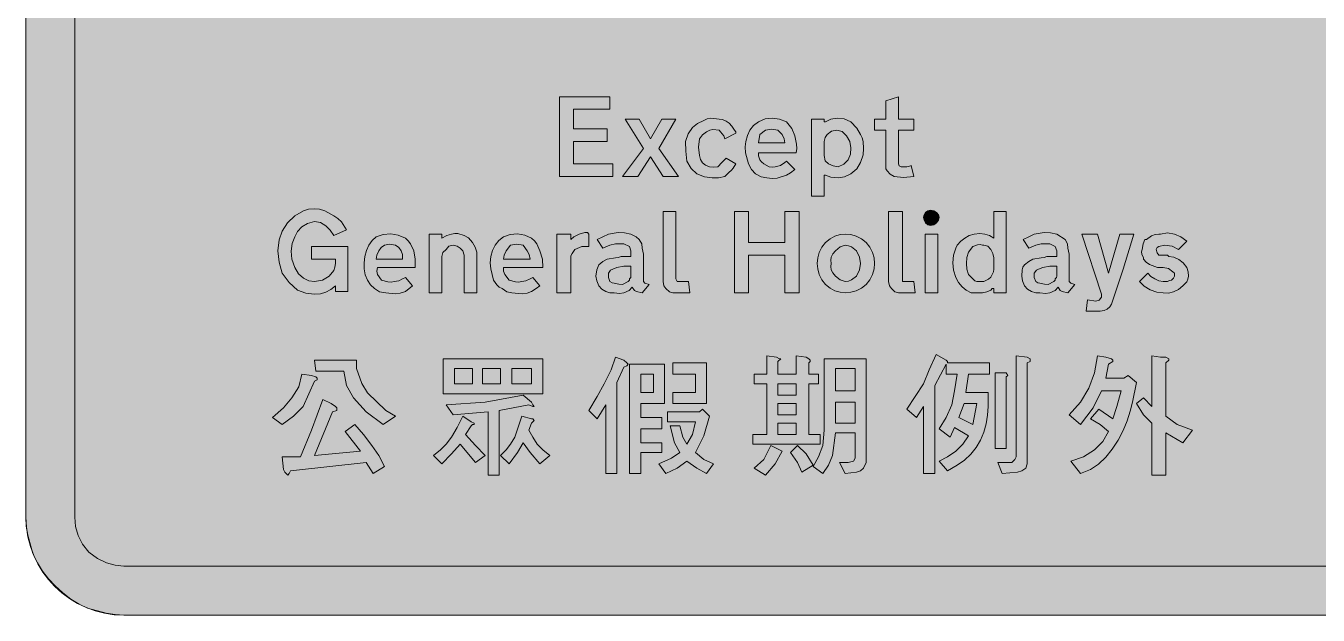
# Model space of a CAD drawing. Header units: metres. Extents: x 153 to 417, y 4 to 268.
# Drawn here: x 152.8 to 318.9, y 4.1 to 79.8 of the extents above; entities that cross this region are included whole.
import ezdxf

# ---------------------------------------------------------------- set-up
doc = ezdxf.new("R2010")
doc.units = ezdxf.units.M
for name, color, linetype, true_color in [('FILL_BLUE_0000FF', 7, 'Continuous', 0x0000ff), ('FILL_WHITE_FFFFFF', 7, 'Continuous', 0xffffff), ('STROKE_BLUE_0000FF', 7, 'Continuous', 0x0000ff), ('STROKE_WHITE_FFFFFF', 7, 'Continuous', 0xffffff)]:
    doc.layers.add(name, color=color, linetype=linetype, true_color=true_color)

msp = doc.modelspace()

# ---------------------------------------------------------------- hatches: boundary and pattern name
at = {"layer": 'FILL_BLUE_0000FF', "true_color": 0x0000ff}
h = msp.add_hatch(color=7, dxfattribs=at)
h.dxf.hatch_style = 1
h.paths.add_polyline_path([(404.1, 261.54), (405.21, 261.44), (406.33, 261.11), (407.42, 260.55), (408.42, 259.74), (409.26, 258.73), (409.88, 257.63), (410.27, 256.45), (410.4, 255.24), (410.4, 16.74), (410.27, 15.57), (409.86, 14.4), (409.28, 13.32), (408.42, 12.24), (407.5, 11.45), (406.44, 10.8), (405.2, 10.55), (404.1, 10.44), (165.42, 10.44), (164.31, 10.54), (163.17, 10.87), (162.03, 11.43), (160.92, 12.24), (160.11, 13.25), (159.55, 14.36), (159.22, 15.53), (159.12, 16.74), (159.12, 255.24), (159.25, 256.53), (159.62, 257.69), (160.18, 258.76), (160.92, 259.74), (161.93, 260.55), (163.04, 261.11), (164.21, 261.44), (165.42, 261.54), (404.1, 261.54)])
at = {"layer": 'FILL_WHITE_FFFFFF', "true_color": 0xffffff}
h = msp.add_hatch(color=7, dxfattribs=at)
h.dxf.hatch_style = 1
h.paths.add_polyline_path([(404.1, 267.84), (406.35, 267.66), (407.49, 267.38), (408.6, 266.94), (409.78, 266.44), (410.9, 265.79), (412.92, 264.24), (413.8, 263.26), (414.54, 262.22), (415.15, 261.1), (415.62, 259.92), (416.06, 258.73), (416.34, 257.58), (416.48, 256.43), (416.52, 255.24), (416.52, 16.74), (416.48, 15.55), (416.34, 14.4), (416.06, 13.25), (415.62, 12.06), (415.15, 10.88), (414.54, 9.79), (413.8, 8.8), (412.92, 7.92), (411.94, 7.01), (410.9, 6.21), (409.78, 5.54), (408.6, 5.04), (406.35, 4.39), (405.21, 4.21), (404.1, 4.14), (165.42, 4.14), (164.31, 4.21), (163.15, 4.39), (160.74, 5.04), (159.66, 5.54), (158.6, 6.21), (157.58, 7.01), (156.6, 7.92), (155.72, 8.8), (154.96, 9.79), (154.3, 10.88), (153.72, 12.06), (153.07, 14.4), (152.88, 15.55), (152.82, 16.74), (152.82, 255.24), (152.89, 256.51), (153.08, 257.76), (153.4, 258.97), (153.83, 260.15), (154.38, 261.27), (155.02, 262.33), (155.77, 263.32), (156.6, 264.24), (157.52, 265.07), (158.51, 265.79), (159.56, 266.41), (160.67, 266.92), (161.82, 267.32), (163, 267.61), (164.21, 267.78), (165.42, 267.84), (404.1, 267.84)])
h = msp.add_hatch(color=7, dxfattribs=at)
h.dxf.hatch_style = 1
h.paths.add_polyline_path([(221.4, 70.74), (227.88, 70.74), (227.88, 69.12), (223.2, 69.12), (223.2, 66.6), (227.52, 66.6), (227.52, 64.98), (223.2, 64.98), (223.2, 62.1), (228.24, 62.1), (228.24, 60.48), (221.4, 60.48), (221.4, 70.74)])
h = msp.add_hatch(color=7, dxfattribs=at)
h.dxf.hatch_style = 1
h.paths.add_polyline_path([(265.07, 61.85), (265.32, 61.74), (266.04, 61.74), (266.31, 61.76), (266.58, 61.92), (266.94, 60.48), (265.61, 60.35), (264.42, 60.48), (263.9, 60.77), (263.52, 61.2), (263.36, 61.49), (263.34, 61.92), (263.34, 66.42), (261.9, 66.42), (261.9, 67.86), (263.34, 67.86), (263.34, 70.2), (264.96, 70.74), (264.96, 67.86), (266.94, 67.86), (266.94, 66.42), (264.96, 66.42), (264.96, 62.1), (265.07, 61.85)])
h = msp.add_hatch(color=7, dxfattribs=at)
h.dxf.hatch_style = 1
h.paths.add_polyline_path([(233.1, 63), (231.48, 60.48), (229.5, 60.48), (232.2, 64.08), (229.86, 67.86), (231.66, 67.86), (233.1, 65.34), (234.54, 67.86), (236.34, 67.86), (234.18, 64.08), (236.7, 60.48), (234.72, 60.48), (233.1, 63)])
h = msp.add_hatch(color=7, dxfattribs=at)
h.dxf.hatch_style = 1
h.paths.add_polyline_path([(241.2, 61.67), (241.74, 61.74), (242.28, 62.28), (242.82, 62.82), (244.08, 62.1), (243.72, 61.56), (243.52, 61.29), (243.18, 61.02), (242.64, 60.48), (241.83, 60.32), (241.02, 60.3), (240.03, 60.44), (239.04, 60.84), (238.34, 61.52), (237.78, 62.46), (237.62, 63.72), (237.6, 64.98), (237.92, 65.95), (238.5, 66.78), (239.15, 67.3), (239.94, 67.68), (240.38, 67.89), (240.86, 67.97), (241.92, 67.86), (242.35, 67.8), (242.8, 67.61), (243.21, 67.33), (243.54, 66.96), (243.9, 66.42), (244.06, 66.24), (244.08, 66.06), (242.64, 65.34), (242.51, 65.72), (242.1, 66.24), (241.92, 66.42), (241.11, 66.53), (240.71, 66.45), (240.3, 66.24), (239.78, 65.86), (239.4, 65.34), (239.27, 64.26), (239.4, 63.18), (239.5, 62.68), (239.76, 62.26), (240.16, 61.94), (240.66, 61.74), (241.2, 61.67)])
h = msp.add_hatch(color=7, dxfattribs=at)
h.dxf.hatch_style = 1
h.paths.add_polyline_path([(246.6, 60.84), (246.08, 61.4), (245.7, 62.1), (245.32, 63.54), (245.27, 64.28), (245.34, 64.98), (245.54, 65.75), (245.88, 66.44), (246.35, 67.03), (246.96, 67.5), (247.83, 67.88), (248.76, 67.97), (249.69, 67.83), (250.56, 67.5), (251.24, 66.67), (251.64, 65.7), (251.87, 64.62), (251.89, 64.08), (251.82, 63.54), (246.96, 63.54), (246.98, 63.16), (247.14, 62.64), (247.34, 62.37), (247.68, 62.1), (248.33, 61.72), (248.72, 61.67), (249.12, 61.74), (249.82, 61.88), (250.38, 62.28), (250.56, 62.46), (251.64, 61.38), (251.1, 60.95), (250.56, 60.66), (249.37, 60.28), (248.71, 60.23), (248.04, 60.3), (247.32, 60.44), (246.6, 60.84)])
h.paths.add_polyline_path([(250.27, 65.34), (250.02, 65.88), (249.48, 66.42), (248.67, 66.56), (247.86, 66.42), (247.14, 65.88), (246.96, 64.8), (250.38, 64.8), (250.27, 65.34)], flags=16)
h = msp.add_hatch(color=7, dxfattribs=at)
h.dxf.hatch_style = 1
h.paths.add_polyline_path([(257.98, 67.88), (258.84, 67.5), (259.61, 66.69), (260.1, 65.88), (260.31, 65.45), (260.42, 64.98), (260.46, 64.08), (260.42, 63.25), (260.1, 62.28), (259.61, 61.49), (258.84, 60.84), (258.03, 60.44), (257.22, 60.3), (256.28, 60.41), (255.6, 60.66), (255.42, 60.66), (255.42, 60.55), (255.42, 60.48), (255.42, 57.96), (253.8, 57.96), (253.8, 67.86), (255.42, 67.86), (255.42, 67.5), (255.53, 67.5), (255.6, 67.5), (256.26, 67.83), (257.09, 67.97), (257.98, 67.88)])
h.paths.add_polyline_path([(255.42, 64.98), (255.42, 63.18), (255.56, 62.51), (255.96, 62.1), (256.59, 61.85), (257.22, 61.74), (257.92, 62.06), (258.48, 62.64), (258.78, 63.37), (258.86, 64.17), (258.71, 64.97), (258.3, 65.7), (257.74, 66.26), (257.04, 66.42), (256.34, 66.29), (255.78, 65.88), (255.53, 65.5), (255.42, 64.98)], flags=16)
h = msp.add_hatch(color=7, dxfattribs=at)
h.dxf.hatch_style = 1
h.paths.add_polyline_path([(191.39, 45.63), (190.68, 45.43), (189.9, 45.36), (188.82, 45.5), (187.74, 45.9), (186.68, 46.85), (185.76, 48.06), (185.36, 49.5), (185.22, 50.94), (185.36, 52.34), (185.76, 53.46), (186.44, 54.52), (187.38, 55.44), (188.51, 56.09), (189.15, 56.28), (189.9, 56.34), (190.57, 56.28), (191.23, 56.09), (192.42, 55.44), (192.93, 55.11), (193.37, 54.68), (194.04, 53.64), (192.42, 52.92), (191.95, 53.58), (191.36, 54.16), (190.67, 54.57), (189.9, 54.72), (189.03, 54.46), (188.3, 54), (187.75, 53.4), (187.38, 52.74), (187.05, 51.87), (186.91, 50.9), (187, 49.85), (187.38, 48.78), (187.88, 47.97), (188.51, 47.41), (189.2, 47.08), (189.9, 46.98), (190.93, 47.17), (191.79, 47.68), (192.38, 48.42), (192.54, 48.86), (192.6, 49.32), (192.6, 49.86), (189.54, 49.86), (189.54, 51.48), (194.22, 51.48), (194.22, 45.72), (192.6, 45.72), (192.6, 46.44), (192.03, 45.97), (191.39, 45.63)])
h = msp.add_hatch(color=7, dxfattribs=at)
h.dxf.hatch_style = 1
h.paths.add_polyline_path([(234.72, 55.98), (236.34, 55.98), (236.34, 47.34), (236.52, 46.98), (236.88, 46.98), (237.42, 46.98), (237.96, 46.98), (238.14, 45.54), (237.06, 45.54), (235.98, 45.54), (235.53, 45.68), (235.08, 46.08), (234.83, 46.46), (234.72, 46.98), (234.72, 55.98)])
h = msp.add_hatch(color=7, dxfattribs=at)
h.dxf.hatch_style = 1
h.paths.add_polyline_path([(250.38, 50.4), (245.7, 50.4), (245.7, 45.54), (243.9, 45.54), (243.9, 55.98), (245.7, 55.98), (245.7, 52.02), (250.38, 52.02), (250.38, 55.98), (252.18, 55.98), (252.18, 45.54), (250.38, 45.54), (250.38, 50.4)])
h = msp.add_hatch(color=7, dxfattribs=at)
h.dxf.hatch_style = 1
h.paths.add_polyline_path([(263.7, 55.98), (265.5, 55.98), (265.5, 47.34), (265.5, 46.98), (265.86, 46.98), (266.4, 46.98), (266.94, 46.98), (267.12, 45.54), (266.04, 45.54), (264.96, 45.54), (264.51, 45.68), (264.06, 46.08), (263.81, 46.46), (263.7, 46.98), (263.7, 55.98)])
h = msp.add_hatch(color=7, dxfattribs=at)
h.dxf.hatch_style = 1
h.paths.add_polyline_path([(270.09, 54.86), (269.84, 54.52), (269.5, 54.27), (269.1, 54.18), (268.73, 54.27), (268.45, 54.52), (268.26, 54.86), (268.2, 55.26), (268.26, 55.55), (268.45, 55.85), (268.73, 56.07), (269.1, 56.16), (269.5, 56.07), (269.84, 55.85), (270.09, 55.55), (270.18, 55.26), (270.09, 54.86)])
h = msp.add_hatch(color=7, dxfattribs=at)
h.dxf.hatch_style = 1
h.paths.add_polyline_path([(275.76, 45.54), (275.22, 45.54), (274.32, 45.54), (273.68, 45.88), (273.13, 46.33), (272.67, 46.88), (272.34, 47.52), (272.04, 48.47), (271.94, 49.41), (272.04, 50.36), (272.34, 51.3), (272.52, 51.66), (272.96, 52.16), (273.47, 52.58), (274.04, 52.9), (274.68, 53.1), (275.43, 53.17), (276.08, 53.1), (276.65, 52.9), (277.2, 52.56), (277.2, 55.98), (278.82, 55.98), (278.82, 45.54), (277.2, 45.54), (277.2, 46.08), (277.02, 46.08), (276.84, 45.9), (276.3, 45.65), (275.76, 45.54)])
h.paths.add_polyline_path([(276.83, 47.54), (277.02, 47.88), (277.18, 48.24), (277.2, 48.6), (277.2, 50.04), (277.09, 50.58), (276.84, 51.12), (276.46, 51.53), (275.94, 51.66), (275.76, 51.66), (275.46, 51.73), (275.13, 51.71), (274.5, 51.48), (273.96, 50.76), (273.76, 50.06), (273.69, 49.32), (273.76, 48.58), (273.96, 47.88), (274.5, 47.34), (274.77, 47.09), (275.04, 46.98), (275.94, 46.98), (276.55, 47.3), (276.83, 47.54)], flags=16)
h = msp.add_hatch(color=7, dxfattribs=at)
h.dxf.hatch_style = 1
h.paths.add_polyline_path([(207.2, 51.53), (206.82, 51.12), (206.42, 50.74), (206.28, 50.22), (206.28, 45.54), (204.66, 45.54), (204.66, 53.1), (206.28, 53.1), (206.28, 52.56), (206.91, 52.9), (207.54, 53.1), (207.95, 53.17), (208.35, 53.15), (209.16, 52.92), (209.7, 52.61), (210.24, 52.02), (210.58, 51.39), (210.78, 50.76), (210.78, 45.54), (209.16, 45.54), (209.16, 50.4), (208.96, 50.92), (208.62, 51.3), (208.24, 51.55), (207.72, 51.66), (207.2, 51.53)])
h = msp.add_hatch(color=7, dxfattribs=at)
h.dxf.hatch_style = 1
h.paths.add_polyline_path([(223.25, 52.74), (223.92, 53.1), (224.64, 53.28), (224.82, 53.28), (225, 53.28), (225.18, 53.1), (225.18, 51.48), (224.28, 51.48), (223.38, 51.12), (223.02, 50.58), (222.86, 50.31), (222.84, 50.04), (222.84, 45.54), (221.04, 45.54), (221.04, 53.1), (222.84, 53.1), (222.84, 52.38), (223.25, 52.74)])
h = msp.add_hatch(color=7, dxfattribs=at)
h.dxf.hatch_style = 1
h.paths.add_polyline_path([(227.34, 45.72), (226.82, 46.01), (226.44, 46.44), (226.19, 47.07), (226.08, 47.7), (226.19, 48.49), (226.44, 49.14), (226.98, 49.57), (227.52, 49.86), (228.6, 50.04), (228.96, 50.06), (229.32, 50.22), (230.58, 50.22), (230.58, 50.58), (230.58, 50.94), (230.4, 51.48), (229.68, 51.84), (228.6, 51.84), (227.88, 51.66), (226.98, 51.3), (226.26, 52.38), (226.98, 52.74), (227.7, 53.1), (228.96, 53.28), (229.77, 53.26), (230.58, 53.1), (231.26, 52.74), (231.66, 52.38), (231.98, 51.84), (232.02, 51.3), (232.18, 50.49), (232.2, 49.68), (232.2, 47.34), (232.2, 46.98), (232.38, 46.8), (232.92, 46.62), (232.02, 45.54), (231.3, 45.72), (231.03, 45.86), (230.76, 46.26), (230.36, 45.83), (229.68, 45.54), (229.12, 45.47), (228.42, 45.54), (227.88, 45.56), (227.34, 45.72)])
h.paths.add_polyline_path([(229.5, 46.62), (230.22, 46.98), (230.38, 47.16), (230.4, 47.34), (230.56, 47.52), (230.58, 47.7), (230.58, 48.96), (229.68, 48.96), (228.78, 48.78), (228.24, 48.6), (227.97, 48.47), (227.7, 48.06), (227.7, 47.52), (227.88, 46.98), (228.15, 46.82), (228.42, 46.8), (229.03, 46.64), (229.5, 46.62)], flags=16)
h = msp.add_hatch(color=7, dxfattribs=at)
h.dxf.hatch_style = 1
h.paths.add_polyline_path([(282.06, 45.72), (281.54, 46.01), (281.16, 46.44), (280.91, 47.07), (280.8, 47.7), (280.85, 48.49), (280.95, 48.84), (281.16, 49.14), (281.7, 49.57), (282.24, 49.86), (283.32, 50.04), (283.68, 50.06), (284.04, 50.22), (285.3, 50.22), (285.3, 50.58), (285.3, 50.94), (285.12, 51.48), (284.4, 51.84), (283.32, 51.84), (282.6, 51.66), (281.7, 51.3), (280.98, 52.38), (281.7, 52.74), (282.42, 53.1), (283.68, 53.28), (284.49, 53.26), (285.3, 53.1), (286.38, 52.38), (286.7, 51.84), (286.74, 51.3), (286.9, 50.49), (286.92, 49.68), (286.92, 47.34), (286.92, 46.98), (287.1, 46.8), (287.64, 46.62), (286.74, 45.54), (286.02, 45.72), (285.75, 45.86), (285.48, 46.26), (285.08, 45.83), (284.4, 45.54), (283.84, 45.47), (283.14, 45.54), (282.6, 45.56), (282.06, 45.72)])
h.paths.add_polyline_path([(284.22, 46.62), (284.94, 46.98), (285.1, 47.16), (285.12, 47.34), (285.28, 47.52), (285.3, 47.7), (285.3, 48.96), (284.4, 48.96), (283.5, 48.78), (282.96, 48.6), (282.69, 48.47), (282.42, 48.06), (282.42, 47.52), (282.6, 46.98), (282.87, 46.82), (283.14, 46.8), (283.75, 46.64), (284.22, 46.62)], flags=16)
h = msp.add_hatch(color=7, dxfattribs=at)
h.dxf.hatch_style = 1
h.paths.add_polyline_path([(299.52, 50.4), (299.7, 50.22), (300.37, 50.12), (301.01, 49.84), (301.57, 49.39), (302.04, 48.78), (302.2, 48.24), (302.22, 47.7), (302.16, 47.3), (302, 46.94), (301.5, 46.44), (300.93, 45.97), (300.31, 45.65), (299.65, 45.5), (298.98, 45.54), (298.15, 45.64), (297.32, 45.92), (296.55, 46.38), (295.92, 46.98), (297, 48.06), (297.38, 47.63), (297.9, 47.34), (298.44, 47.09), (298.98, 46.98), (299.52, 46.98), (299.79, 47.14), (300.06, 47.16), (300.31, 47.43), (300.42, 47.7), (300.42, 48.06), (300.24, 48.24), (299.68, 48.65), (298.98, 48.78), (298.26, 48.78), (297.23, 49.19), (296.79, 49.49), (296.46, 49.86), (296.46, 49.97), (296.46, 50.04), (296.24, 50.51), (296.21, 50.83), (296.28, 51.12), (296.39, 51.82), (296.64, 52.38), (296.82, 52.38), (297.5, 52.88), (297.93, 53.04), (298.44, 53.1), (298.62, 53.1), (299.52, 53.24), (300.42, 53.1), (301.23, 52.72), (302.04, 52.2), (300.96, 51.12), (300.13, 51.53), (299.16, 51.66), (298.44, 51.48), (298.19, 51.37), (298.08, 51.12), (298.19, 50.69), (298.44, 50.4), (299.16, 50.4), (299.52, 50.4)])
h = msp.add_hatch(color=7, dxfattribs=at)
h.dxf.hatch_style = 1
h.paths.add_polyline_path([(197.64, 46.08), (197.12, 46.55), (196.74, 47.16), (196.43, 47.87), (196.29, 48.62), (196.28, 49.41), (196.38, 50.22), (196.58, 50.99), (196.9, 51.68), (197.32, 52.27), (197.82, 52.74), (198.76, 53.04), (199.71, 53.12), (200.65, 52.97), (201.6, 52.56), (201.97, 52.23), (202.27, 51.82), (202.68, 50.94), (202.84, 49.86), (202.86, 48.78), (198, 48.78), (197.93, 48.33), (198, 47.88), (198.54, 47.16), (199.35, 46.94), (199.75, 46.91), (200.16, 46.98), (200.77, 47.09), (201.24, 47.34), (201.6, 47.52), (202.5, 46.44), (201.6, 45.72), (200.93, 45.52), (200.27, 45.43), (199.08, 45.54), (198.29, 45.68), (197.64, 46.08)])
h.paths.add_polyline_path([(201.22, 50.47), (201.06, 50.94), (200.77, 51.37), (200.34, 51.66), (199.55, 51.8), (198.9, 51.66), (198.47, 51.37), (198.18, 50.94), (197.93, 50.4), (197.82, 49.86), (201.24, 49.86), (201.22, 50.47)], flags=16)
h = msp.add_hatch(color=7, dxfattribs=at)
h.dxf.hatch_style = 1
h.paths.add_polyline_path([(214.02, 46.08), (213.65, 46.27), (213.35, 46.55), (212.94, 47.16), (212.56, 48.62), (212.51, 49.41), (212.58, 50.22), (212.78, 50.99), (213.12, 51.68), (213.59, 52.27), (214.2, 52.74), (215.07, 53.04), (216, 53.12), (216.93, 52.97), (217.8, 52.56), (218.17, 52.23), (218.48, 51.82), (218.88, 50.94), (219.2, 49.86), (219.24, 48.78), (214.2, 48.78), (214.22, 48.33), (214.38, 47.88), (214.92, 47.16), (215.73, 46.94), (216.14, 46.91), (216.54, 46.98), (217.08, 47.09), (217.62, 47.34), (217.98, 47.52), (218.88, 46.44), (218.41, 46.08), (217.8, 45.72), (217.23, 45.52), (216.61, 45.43), (215.28, 45.54), (214.65, 45.68), (214.02, 46.08)])
h.paths.add_polyline_path([(217.51, 50.47), (217.26, 50.94), (216.72, 51.66), (215.91, 51.8), (215.1, 51.66), (214.56, 50.94), (214.31, 50.4), (214.2, 49.86), (217.62, 49.86), (217.51, 50.47)], flags=16)
h = msp.add_hatch(color=7, dxfattribs=at)
h.dxf.hatch_style = 1
h.paths.add_polyline_path([(254.79, 50.74), (255.13, 51.42), (255.6, 52.02), (256.17, 52.49), (256.79, 52.83), (257.45, 53.03), (258.12, 53.1), (258.82, 53.03), (259.54, 52.83), (260.22, 52.49), (260.82, 52.02), (261.29, 51.42), (261.63, 50.74), (261.83, 50.02), (261.9, 49.32), (261.83, 48.62), (261.63, 47.9), (261.29, 47.22), (260.82, 46.62), (260.22, 46.15), (259.54, 45.81), (258.82, 45.61), (258.12, 45.54), (257.45, 45.61), (256.79, 45.81), (256.17, 46.15), (255.6, 46.62), (255.13, 47.22), (254.79, 47.9), (254.59, 48.62), (254.52, 49.32), (254.59, 50.02), (254.79, 50.74)])
h.paths.add_polyline_path([(256.86, 50.94), (256.52, 50.54), (256.32, 50.13), (256.25, 49.73), (256.32, 49.32), (256.25, 48.92), (256.32, 48.51), (256.52, 48.11), (256.86, 47.7), (257.49, 47.21), (258.12, 46.98), (258.52, 47.04), (258.91, 47.21), (259.56, 47.7), (259.97, 48.51), (260.1, 49.32), (259.97, 50.13), (259.56, 50.94), (258.91, 51.44), (258.52, 51.6), (258.12, 51.66), (257.49, 51.44), (256.86, 50.94)], flags=16)
h = msp.add_hatch(color=7, dxfattribs=at)
h.dxf.hatch_style = 1
h.paths.add_polyline_path([(270, 53.1), (270, 45.54), (268.38, 45.54), (268.38, 53.1), (270, 53.1)])
h = msp.add_hatch(color=7, dxfattribs=at)
h.dxf.hatch_style = 1
h.paths.add_polyline_path([(291.06, 45.36), (288.54, 53.1), (290.52, 53.1), (291.96, 48.06), (293.4, 53.1), (295.2, 53.1), (293.83, 48.6), (292.32, 44.1), (292.12, 43.73), (291.8, 43.45), (291.38, 43.27), (290.88, 43.2), (289.98, 43.2), (289.08, 43.2), (289.26, 44.64), (290.34, 44.46), (290.77, 44.6), (291.06, 45), (291.06, 45.36)])
h = msp.add_hatch(color=7, dxfattribs=at)
h.dxf.hatch_style = 1
h.paths.add_polyline_path([(195.3, 36.9), (195.3, 35.82), (196, 33.89), (196.72, 32.71), (199.08, 30.42), (200.34, 29.7), (198.72, 28.62), (196.56, 30.24), (194.94, 32.04), (194.04, 33.66), (193.68, 35.46), (190.08, 35.46), (189.9, 36.9), (195.3, 36.9)])
h = msp.add_hatch(color=7, dxfattribs=at)
h.dxf.hatch_style = 1
h.paths.add_polyline_path([(206.46, 37.08), (219.24, 37.08), (219.24, 32.58), (206.46, 32.58), (206.46, 37.08)])
h.paths.add_polyline_path([(207.9, 33.84), (210.24, 33.84), (210.24, 35.82), (207.9, 35.82), (207.9, 33.84)], flags=16)
h.paths.add_polyline_path([(211.5, 35.82), (211.5, 33.84), (213.84, 33.84), (213.84, 35.82), (211.5, 35.82)], flags=16)
h.paths.add_polyline_path([(217.8, 35.82), (215.28, 35.82), (215.28, 33.84), (217.8, 33.84), (217.8, 35.82)], flags=16)
h = msp.add_hatch(color=7, dxfattribs=at)
h.dxf.hatch_style = 1
h.paths.add_polyline_path([(230.04, 36.54), (230.22, 36.36), (230.04, 36.18), (229.68, 36), (228.78, 34.02), (228.78, 22.32), (227.34, 22.32), (227.34, 31.14), (226.26, 29.34), (225.18, 30.42), (226.26, 32.22), (227.16, 33.84), (228.06, 35.64), (228.6, 37.26), (229.68, 36.9), (230.04, 36.54)])
h = msp.add_hatch(color=7, dxfattribs=at)
h.dxf.hatch_style = 1
h.paths.add_polyline_path([(240.3, 36.54), (240.3, 31.32), (235.98, 31.32), (235.98, 32.76), (238.86, 32.76), (238.86, 35.1), (235.98, 35.1), (235.98, 36.54), (240.3, 36.54)])
h = msp.add_hatch(color=7, dxfattribs=at)
h.dxf.hatch_style = 1
h.paths.add_polyline_path([(249.66, 37.08), (249.84, 37.08), (249.48, 36.72), (249.48, 35.1), (251.82, 35.1), (251.82, 37.44), (253.08, 37.26), (253.44, 37.08), (253.62, 36.9), (253.62, 36.72), (253.44, 36.54), (253.44, 35.1), (254.7, 35.1), (254.7, 33.84), (253.44, 33.84), (253.44, 27.36), (254.88, 27.36), (254.88, 26.1), (246.24, 26.1), (246.24, 27.36), (248.04, 27.36), (248.04, 33.84), (246.42, 33.84), (246.42, 35.1), (248.04, 35.1), (248.04, 37.44), (249.3, 37.26), (249.66, 37.08)])
h.paths.add_polyline_path([(249.48, 29.88), (251.82, 29.88), (251.82, 31.32), (249.48, 31.32), (249.48, 29.88)], flags=16)
h.paths.add_polyline_path([(249.48, 28.8), (249.48, 27.36), (251.82, 27.36), (251.82, 28.8), (249.48, 28.8)], flags=16)
h.paths.add_polyline_path([(251.82, 33.84), (249.48, 33.84), (249.48, 32.4), (251.82, 32.4), (251.82, 33.84)], flags=16)
h = msp.add_hatch(color=7, dxfattribs=at)
h.dxf.hatch_style = 1
h.paths.add_polyline_path([(260.46, 23.04), (260.1, 22.68), (259.56, 22.5), (258.12, 22.32), (257.4, 23.76), (258.48, 23.76), (259.2, 23.94), (259.38, 24.3), (259.38, 27.54), (256.86, 27.54), (256.5, 24.66), (255.96, 23.4), (255.24, 22.32), (253.98, 23.22), (254.7, 24.48), (255.24, 25.92), (255.42, 27.9), (255.42, 37.08), (260.82, 37.08), (260.82, 23.76), (260.46, 23.04)])
h.paths.add_polyline_path([(256.86, 31.5), (256.86, 28.8), (259.38, 28.8), (259.38, 31.5), (256.86, 31.5)], flags=16)
h.paths.add_polyline_path([(259.38, 35.82), (256.86, 35.82), (256.86, 32.94), (259.38, 32.94), (259.38, 35.82)], flags=16)
h = msp.add_hatch(color=7, dxfattribs=at)
h.dxf.hatch_style = 1
h.paths.add_polyline_path([(268.92, 35.64), (269.82, 37.62), (271.08, 36.9), (271.26, 36.72), (271.26, 36.54), (276.66, 36.54), (276.66, 35.1), (273.96, 35.1), (273.6, 32.76), (276.48, 32.76), (276.48, 30.96), (276.42, 29.84), (276.24, 28.73), (275.93, 27.66), (275.5, 26.63), (274.94, 25.67), (274.26, 24.8), (273.45, 24.04), (272.52, 23.4), (271.26, 22.68), (270.18, 23.94), (271.26, 24.48), (272.34, 25.2), (273.24, 26.1), (273.96, 27.18), (272.16, 28.26), (271.62, 27), (270.18, 28.08), (271.08, 29.52), (271.8, 31.14), (272.16, 32.94), (272.52, 35.1), (271.08, 35.1), (271.08, 36.36), (269.64, 33.66), (269.64, 22.32), (268.2, 22.32), (268.2, 30.96), (267.3, 29.52), (266.04, 30.6), (268.2, 33.84), (268.92, 35.64)])
h.paths.add_polyline_path([(274.5, 28.62), (275.04, 31.32), (273.42, 31.32), (272.7, 29.52), (274.5, 28.62)], flags=16)
h = msp.add_hatch(color=7, dxfattribs=at)
h.dxf.hatch_style = 1
h.paths.add_polyline_path([(281.52, 37.26), (281.88, 37.08), (281.88, 36.72), (281.52, 36.54), (281.52, 23.58), (281.34, 23.04), (280.8, 22.68), (280.26, 22.5), (278.28, 22.32), (277.74, 23.76), (279.54, 23.76), (279.9, 24.12), (280.08, 24.48), (280.08, 37.44), (281.52, 37.26)])
h = msp.add_hatch(color=7, dxfattribs=at)
h.dxf.hatch_style = 1
h.paths.add_polyline_path([(292.32, 37.08), (292.5, 36.9), (292.5, 36.72), (291.96, 36.36), (291.6, 34.56), (293.94, 34.56), (294.48, 34.92), (295.56, 34.02), (295.02, 31.5), (294.75, 30.33), (294.35, 29.09), (293.83, 27.84), (293.19, 26.61), (292.44, 25.46), (291.6, 24.42), (290.65, 23.54), (289.62, 22.86), (288.36, 22.32), (287.1, 23.94), (288.72, 24.48), (290.16, 25.38), (291.24, 26.46), (291.96, 27.72), (290.88, 28.62), (289.62, 29.34), (290.7, 30.6), (292.5, 29.34), (293.04, 30.96), (293.58, 32.94), (291.06, 32.94), (289.98, 30.78), (288.36, 28.62), (286.92, 29.88), (288.36, 31.5), (289.44, 33.3), (290.16, 35.28), (290.52, 37.44), (291.6, 37.26), (292.32, 37.08)])
h = msp.add_hatch(color=7, dxfattribs=at)
h.dxf.hatch_style = 1
h.paths.add_polyline_path([(299.34, 37.26), (299.7, 37.08), (299.7, 36.9), (299.34, 36.54), (299.34, 29.7), (300.78, 28.62), (302.76, 27.9), (301.5, 26.28), (299.34, 27.54), (299.34, 22.14), (297.54, 22.14), (297.54, 28.8), (296.46, 29.88), (295.56, 31.32), (296.46, 32.04), (297.54, 30.96), (297.54, 37.44), (298.62, 37.26), (299.34, 37.26)])
h = msp.add_hatch(color=7, dxfattribs=at)
h.dxf.hatch_style = 1
h.paths.add_polyline_path([(190.08, 34.74), (190.26, 34.56), (190.26, 34.38), (189.9, 34.2), (188.46, 30.96), (187.2, 29.7), (185.76, 28.62), (184.5, 29.52), (185.94, 30.78), (187.02, 32.04), (187.92, 33.48), (188.28, 35.1), (189.54, 34.92), (190.08, 34.74)])
h = msp.add_hatch(color=7, dxfattribs=at)
h.dxf.hatch_style = 1
h.paths.add_polyline_path([(234.9, 31.32), (231.84, 31.32), (231.84, 29.52), (234.54, 29.52), (234.54, 28.08), (231.84, 28.08), (231.84, 26.28), (234.54, 26.28), (234.54, 25.02), (231.84, 25.02), (231.84, 22.32), (230.4, 22.32), (230.4, 36.36), (234.9, 36.36), (234.9, 31.32)])
h.paths.add_polyline_path([(233.46, 35.1), (231.84, 35.1), (231.84, 32.76), (233.46, 32.76), (233.46, 35.1)], flags=16)
h = msp.add_hatch(color=7, dxfattribs=at)
h.dxf.hatch_style = 1
h.paths.add_polyline_path([(278.82, 35.28), (279, 34.92), (278.82, 34.74), (278.82, 25.56), (277.38, 25.56), (277.38, 35.28), (278.82, 35.28)])
h = msp.add_hatch(color=7, dxfattribs=at)
h.dxf.hatch_style = 1
h.paths.add_polyline_path([(192.6, 30.96), (192.78, 30.78), (192.78, 30.42), (192.24, 30.24), (189.9, 24.66), (195.84, 25.2), (193.86, 27.72), (195.12, 28.62), (196.2, 27.36), (197.28, 25.92), (198.18, 24.66), (198.9, 23.22), (197.46, 22.32), (196.56, 23.76), (186.84, 22.68), (186.66, 22.32), (186.48, 22.14), (186.12, 22.5), (185.94, 22.86), (185.76, 24.48), (188.1, 24.48), (189.54, 27.9), (190.98, 31.86), (192.06, 31.32), (192.6, 30.96)])
h = msp.add_hatch(color=7, dxfattribs=at)
h.dxf.hatch_style = 1
h.paths.add_polyline_path([(211.86, 31.5), (216.72, 32.4), (217.8, 31.5), (217.98, 31.14), (218.16, 30.96), (217.98, 30.96), (217.44, 31.14), (213.66, 30.42), (213.66, 22.14), (212.22, 22.14), (212.22, 30.24), (207.72, 29.88), (206.82, 31.14), (211.86, 31.5)])
h = msp.add_hatch(color=7, dxfattribs=at)
h.dxf.hatch_style = 1
h.paths.add_polyline_path([(239.4, 30.24), (239.76, 30.6), (240.66, 29.7), (239.94, 27.18), (238.86, 25.02), (239.94, 24.12), (241.2, 23.58), (240.3, 22.32), (239.04, 23.04), (237.78, 23.94), (236.52, 23.04), (235.08, 22.32), (234.18, 23.58), (235.8, 24.3), (236.88, 25.02), (236.16, 26.28), (235.62, 28.44), (236.88, 28.44), (237.24, 27), (237.78, 26.1), (238.5, 27.36), (238.86, 28.98), (235.26, 28.98), (235.26, 30.24), (239.4, 30.24)])
h = msp.add_hatch(color=7, dxfattribs=at)
h.dxf.hatch_style = 1
h.paths.add_polyline_path([(210.06, 28.98), (210.42, 28.8), (210.42, 28.62), (210.24, 28.62), (210.06, 28.44), (209.34, 27.36), (210.6, 25.92), (211.86, 24.66), (210.6, 23.76), (208.62, 26.1), (207.54, 24.84), (206.28, 23.58), (205.2, 24.66), (206.1, 25.38), (206.82, 26.1), (207.54, 27), (208.26, 28.26), (208.98, 29.7), (210.06, 28.98)])
h = msp.add_hatch(color=7, dxfattribs=at)
h.dxf.hatch_style = 1
h.paths.add_polyline_path([(217.8, 29.34), (217.98, 29.34), (218.16, 29.16), (217.8, 28.8), (217.44, 27.9), (217.98, 27), (218.52, 26.1), (219.24, 25.38), (220.14, 24.66), (218.88, 23.58), (217.62, 25.02), (216.72, 26.28), (216, 25.02), (214.92, 23.58), (213.84, 24.66), (214.56, 25.38), (215.1, 26.1), (215.64, 27), (216.54, 29.7), (217.8, 29.34)])
h = msp.add_hatch(color=7, dxfattribs=at)
h.dxf.hatch_style = 1
h.paths.add_polyline_path([(247.68, 24.12), (248.58, 25.92), (250.02, 25.2), (249.12, 23.58), (247.86, 22.14), (246.42, 23.04), (247.68, 24.12)])
h = msp.add_hatch(color=7, dxfattribs=at)
h.dxf.hatch_style = 1
h.paths.add_polyline_path([(253.08, 24.84), (253.98, 23.4), (252.54, 22.5), (252, 23.76), (251.1, 25.02), (252, 25.92), (253.08, 24.84)])

# ---------------------------------------------------------------- linework, layer by layer
at = {"layer": 'FILL_BLUE_0000FF', "lineweight": 0, "true_color": 0x0000ff}
msp.add_lwpolyline([(410.4, 255.24), (410.4, 16.74), (410.27, 15.57), (409.86, 14.4), (409.28, 13.32), (408.42, 12.24), (407.5, 11.45), (406.44, 10.8), (405.2, 10.55), (404.1, 10.44), (165.42, 10.44), (164.31, 10.54), (163.17, 10.87), (162.03, 11.43), (160.92, 12.24), (160.11, 13.25), (159.55, 14.36), (159.22, 15.53), (159.12, 16.74), (159.12, 255.24)], dxfattribs=at)
at = {"layer": 'FILL_WHITE_FFFFFF', "lineweight": 0, "true_color": 0xffffff}
msp.add_lwpolyline([(404.1, 4.14), (165.42, 4.14), (164.31, 4.21), (163.15, 4.39), (160.74, 5.04), (159.66, 5.54), (158.6, 6.21), (157.58, 7.01), (156.6, 7.92), (155.72, 8.8), (154.96, 9.79), (154.3, 10.88), (153.72, 12.06), (153.07, 14.4), (152.88, 15.55), (152.82, 16.74), (152.82, 255.24)], dxfattribs=at)
for points in [[(221.4, 70.74), (227.88, 70.74), (227.88, 69.12), (223.2, 69.12), (223.2, 66.6), (227.52, 66.6), (227.52, 64.98), (223.2, 64.98), (223.2, 62.1), (228.24, 62.1), (228.24, 60.48), (221.4, 60.48)], [(265.07, 61.85), (265.32, 61.74), (266.04, 61.74), (266.31, 61.76), (266.58, 61.92), (266.94, 60.48), (265.61, 60.35), (264.42, 60.48), (263.9, 60.77), (263.52, 61.2), (263.36, 61.49), (263.34, 61.92), (263.34, 66.42), (261.9, 66.42), (261.9, 67.86), (263.34, 67.86), (263.34, 70.2), (264.96, 70.74), (264.96, 67.86), (266.94, 67.86), (266.94, 66.42), (264.96, 66.42), (264.96, 62.1)], [(233.1, 63), (231.48, 60.48), (229.5, 60.48), (232.2, 64.08), (229.86, 67.86), (231.66, 67.86), (233.1, 65.34), (234.54, 67.86), (236.34, 67.86), (234.18, 64.08), (236.7, 60.48), (234.72, 60.48)], [(241.2, 61.67), (241.74, 61.74), (242.28, 62.28), (242.82, 62.82), (244.08, 62.1), (243.72, 61.56), (243.52, 61.29), (243.18, 61.02), (242.64, 60.48), (241.83, 60.32), (241.02, 60.3), (240.03, 60.44), (239.04, 60.84), (238.34, 61.52), (237.78, 62.46), (237.62, 63.72), (237.6, 64.98), (237.92, 65.95), (238.5, 66.78), (239.15, 67.3), (239.94, 67.68), (240.38, 67.89), (240.86, 67.97), (241.92, 67.86), (242.35, 67.8), (242.8, 67.61), (243.21, 67.33), (243.54, 66.96), (243.9, 66.42), (244.06, 66.24), (244.08, 66.06), (242.64, 65.34), (242.51, 65.72), (242.1, 66.24), (241.92, 66.42), (241.11, 66.53), (240.71, 66.45), (240.3, 66.24), (239.78, 65.86), (239.4, 65.34), (239.27, 64.26), (239.4, 63.18), (239.5, 62.68), (239.76, 62.26), (240.16, 61.94), (240.66, 61.74)], [(246.6, 60.84), (246.08, 61.4), (245.7, 62.1), (245.32, 63.54), (245.27, 64.28), (245.34, 64.98), (245.54, 65.75), (245.88, 66.44), (246.35, 67.03), (246.96, 67.5), (247.83, 67.88), (248.76, 67.97), (249.69, 67.83), (250.56, 67.5), (251.24, 66.67), (251.64, 65.7), (251.87, 64.62), (251.89, 64.08), (251.82, 63.54), (246.96, 63.54), (246.98, 63.16), (247.14, 62.64), (247.34, 62.37), (247.68, 62.1), (248.33, 61.72), (248.72, 61.67), (249.12, 61.74), (249.82, 61.88), (250.38, 62.28), (250.56, 62.46), (251.64, 61.38), (251.1, 60.95), (250.56, 60.66), (249.37, 60.28), (248.71, 60.23), (248.04, 60.3), (247.32, 60.44)], [(250.27, 65.34), (250.02, 65.88), (249.48, 66.42), (248.67, 66.56), (247.86, 66.42), (247.14, 65.88), (246.96, 64.8), (250.38, 64.8)], [(257.98, 67.88), (258.84, 67.5), (259.61, 66.69), (260.1, 65.88), (260.31, 65.45), (260.42, 64.98), (260.46, 64.08), (260.42, 63.25), (260.1, 62.28), (259.61, 61.49), (258.84, 60.84), (258.03, 60.44), (257.22, 60.3), (256.28, 60.41), (255.6, 60.66), (255.42, 60.66), (255.42, 60.55), (255.42, 60.48), (255.42, 57.96), (253.8, 57.96), (253.8, 67.86), (255.42, 67.86), (255.42, 67.5), (255.53, 67.5), (255.6, 67.5), (256.26, 67.83), (257.09, 67.97)], [(255.42, 64.98), (255.42, 63.18), (255.56, 62.51), (255.96, 62.1), (256.59, 61.85), (257.22, 61.74), (257.92, 62.06), (258.48, 62.64), (258.78, 63.37), (258.86, 64.17), (258.71, 64.97), (258.3, 65.7), (257.74, 66.26), (257.04, 66.42), (256.34, 66.29), (255.78, 65.88), (255.53, 65.5)], [(191.39, 45.63), (190.68, 45.43), (189.9, 45.36), (188.82, 45.5), (187.74, 45.9), (186.68, 46.85), (185.76, 48.06), (185.36, 49.5), (185.22, 50.94), (185.36, 52.34), (185.76, 53.46), (186.44, 54.52), (187.38, 55.44), (188.51, 56.09), (189.15, 56.28), (189.9, 56.34), (190.57, 56.28), (191.23, 56.09), (192.42, 55.44), (192.93, 55.11), (193.37, 54.68), (194.04, 53.64), (192.42, 52.92), (191.95, 53.58), (191.36, 54.16), (190.67, 54.57), (189.9, 54.72), (189.03, 54.46), (188.3, 54), (187.75, 53.4), (187.38, 52.74), (187.05, 51.87), (186.91, 50.9), (187, 49.85), (187.38, 48.78), (187.88, 47.97), (188.51, 47.41), (189.2, 47.08), (189.9, 46.98), (190.93, 47.17), (191.79, 47.68), (192.38, 48.42), (192.54, 48.86), (192.6, 49.32), (192.6, 49.86), (189.54, 49.86), (189.54, 51.48), (194.22, 51.48), (194.22, 45.72), (192.6, 45.72), (192.6, 46.44), (192.03, 45.97)], [(234.72, 55.98), (236.34, 55.98), (236.34, 47.34), (236.52, 46.98), (236.88, 46.98), (237.42, 46.98), (237.96, 46.98), (238.14, 45.54), (237.06, 45.54), (235.98, 45.54), (235.53, 45.68), (235.08, 46.08), (234.83, 46.46), (234.72, 46.98)], [(250.38, 50.4), (245.7, 50.4), (245.7, 45.54), (243.9, 45.54), (243.9, 55.98), (245.7, 55.98), (245.7, 52.02), (250.38, 52.02), (250.38, 55.98), (252.18, 55.98), (252.18, 45.54), (250.38, 45.54)], [(263.7, 55.98), (265.5, 55.98), (265.5, 47.34), (265.5, 46.98), (265.86, 46.98), (266.4, 46.98), (266.94, 46.98), (267.12, 45.54), (266.04, 45.54), (264.96, 45.54), (264.51, 45.68), (264.06, 46.08), (263.81, 46.46), (263.7, 46.98)], [(270.09, 54.86), (269.84, 54.52), (269.5, 54.27), (269.1, 54.18), (268.73, 54.27), (268.45, 54.52), (268.26, 54.86), (268.2, 55.26), (268.26, 55.55), (268.45, 55.85), (268.73, 56.07), (269.1, 56.16), (269.5, 56.07), (269.84, 55.85), (270.09, 55.55), (270.18, 55.26)], [(275.76, 45.54), (275.22, 45.54), (274.32, 45.54), (273.68, 45.88), (273.13, 46.33), (272.67, 46.88), (272.34, 47.52), (272.04, 48.47), (271.94, 49.41), (272.04, 50.36), (272.34, 51.3), (272.52, 51.66), (272.96, 52.16), (273.47, 52.58), (274.04, 52.9), (274.68, 53.1), (275.43, 53.17), (276.08, 53.1), (276.65, 52.9), (277.2, 52.56), (277.2, 55.98), (278.82, 55.98), (278.82, 45.54), (277.2, 45.54), (277.2, 46.08), (277.02, 46.08), (276.84, 45.9), (276.3, 45.65)], [(207.2, 51.53), (206.82, 51.12), (206.42, 50.74), (206.28, 50.22), (206.28, 45.54), (204.66, 45.54), (204.66, 53.1), (206.28, 53.1), (206.28, 52.56), (206.91, 52.9), (207.54, 53.1), (207.95, 53.17), (208.35, 53.15), (209.16, 52.92), (209.7, 52.61), (210.24, 52.02), (210.58, 51.39), (210.78, 50.76), (210.78, 45.54), (209.16, 45.54), (209.16, 50.4), (208.96, 50.92), (208.62, 51.3), (208.24, 51.55), (207.72, 51.66)], [(223.25, 52.74), (223.92, 53.1), (224.64, 53.28), (224.82, 53.28), (225, 53.28), (225.18, 53.1), (225.18, 51.48), (224.28, 51.48), (223.38, 51.12), (223.02, 50.58), (222.86, 50.31), (222.84, 50.04), (222.84, 45.54), (221.04, 45.54), (221.04, 53.1), (222.84, 53.1), (222.84, 52.38)], [(227.34, 45.72), (226.82, 46.01), (226.44, 46.44), (226.19, 47.07), (226.08, 47.7), (226.19, 48.49), (226.44, 49.14), (226.98, 49.57), (227.52, 49.86), (228.6, 50.04), (228.96, 50.06), (229.32, 50.22), (230.58, 50.22), (230.58, 50.58), (230.58, 50.94), (230.4, 51.48), (229.68, 51.84), (228.6, 51.84), (227.88, 51.66), (226.98, 51.3), (226.26, 52.38), (226.98, 52.74), (227.7, 53.1), (228.96, 53.28), (229.77, 53.26), (230.58, 53.1), (231.26, 52.74), (231.66, 52.38), (231.98, 51.84), (232.02, 51.3), (232.18, 50.49), (232.2, 49.68), (232.2, 47.34), (232.2, 46.98), (232.38, 46.8), (232.92, 46.62), (232.02, 45.54), (231.3, 45.72), (231.03, 45.86), (230.76, 46.26), (230.36, 45.83), (229.68, 45.54), (229.12, 45.47), (228.42, 45.54), (227.88, 45.56)], [(282.06, 45.72), (281.54, 46.01), (281.16, 46.44), (280.91, 47.07), (280.8, 47.7), (280.85, 48.49), (280.95, 48.84), (281.16, 49.14), (281.7, 49.57), (282.24, 49.86), (283.32, 50.04), (283.68, 50.06), (284.04, 50.22), (285.3, 50.22), (285.3, 50.58), (285.3, 50.94), (285.12, 51.48), (284.4, 51.84), (283.32, 51.84), (282.6, 51.66), (281.7, 51.3), (280.98, 52.38), (281.7, 52.74), (282.42, 53.1), (283.68, 53.28), (284.49, 53.26), (285.3, 53.1), (286.38, 52.38), (286.7, 51.84), (286.74, 51.3), (286.9, 50.49), (286.92, 49.68), (286.92, 47.34), (286.92, 46.98), (287.1, 46.8), (287.64, 46.62), (286.74, 45.54), (286.02, 45.72), (285.75, 45.86), (285.48, 46.26), (285.08, 45.83), (284.4, 45.54), (283.84, 45.47), (283.14, 45.54), (282.6, 45.56)], [(299.52, 50.4), (299.7, 50.22), (300.37, 50.12), (301.01, 49.84), (301.57, 49.39), (302.04, 48.78), (302.2, 48.24), (302.22, 47.7), (302.16, 47.3), (302, 46.94), (301.5, 46.44), (300.93, 45.97), (300.31, 45.65), (299.65, 45.5), (298.98, 45.54), (298.15, 45.64), (297.32, 45.92), (296.55, 46.38), (295.92, 46.98), (297, 48.06), (297.38, 47.63), (297.9, 47.34), (298.44, 47.09), (298.98, 46.98), (299.52, 46.98), (299.79, 47.14), (300.06, 47.16), (300.31, 47.43), (300.42, 47.7), (300.42, 48.06), (300.24, 48.24), (299.68, 48.65), (298.98, 48.78), (298.26, 48.78), (297.23, 49.19), (296.79, 49.49), (296.46, 49.86), (296.46, 49.97), (296.46, 50.04), (296.24, 50.51), (296.21, 50.83), (296.28, 51.12), (296.39, 51.82), (296.64, 52.38), (296.82, 52.38), (297.5, 52.88), (297.93, 53.04), (298.44, 53.1), (298.62, 53.1), (299.52, 53.24), (300.42, 53.1), (301.23, 52.72), (302.04, 52.2), (300.96, 51.12), (300.13, 51.53), (299.16, 51.66), (298.44, 51.48), (298.19, 51.37), (298.08, 51.12), (298.19, 50.69), (298.44, 50.4), (299.16, 50.4)], [(197.64, 46.08), (197.12, 46.55), (196.74, 47.16), (196.43, 47.87), (196.29, 48.62), (196.28, 49.41), (196.38, 50.22), (196.58, 50.99), (196.9, 51.68), (197.32, 52.27), (197.82, 52.74), (198.76, 53.04), (199.71, 53.12), (200.65, 52.97), (201.6, 52.56), (201.97, 52.23), (202.27, 51.82), (202.68, 50.94), (202.84, 49.86), (202.86, 48.78), (198, 48.78), (197.93, 48.33), (198, 47.88), (198.54, 47.16), (199.35, 46.94), (199.75, 46.91), (200.16, 46.98), (200.77, 47.09), (201.24, 47.34), (201.6, 47.52), (202.5, 46.44), (201.6, 45.72), (200.93, 45.52), (200.27, 45.43), (199.08, 45.54), (198.29, 45.68)], [(201.22, 50.47), (201.06, 50.94), (200.77, 51.37), (200.34, 51.66), (199.55, 51.8), (198.9, 51.66), (198.47, 51.37), (198.18, 50.94), (197.93, 50.4), (197.82, 49.86), (201.24, 49.86)], [(214.02, 46.08), (213.65, 46.27), (213.35, 46.55), (212.94, 47.16), (212.56, 48.62), (212.51, 49.41), (212.58, 50.22), (212.78, 50.99), (213.12, 51.68), (213.59, 52.27), (214.2, 52.74), (215.07, 53.04), (216, 53.12), (216.93, 52.97), (217.8, 52.56), (218.17, 52.23), (218.48, 51.82), (218.88, 50.94), (219.2, 49.86), (219.24, 48.78), (214.2, 48.78), (214.22, 48.33), (214.38, 47.88), (214.92, 47.16), (215.73, 46.94), (216.14, 46.91), (216.54, 46.98), (217.08, 47.09), (217.62, 47.34), (217.98, 47.52), (218.88, 46.44), (218.41, 46.08), (217.8, 45.72), (217.23, 45.52), (216.61, 45.43), (215.28, 45.54), (214.65, 45.68)], [(217.51, 50.47), (217.26, 50.94), (216.72, 51.66), (215.91, 51.8), (215.1, 51.66), (214.56, 50.94), (214.31, 50.4), (214.2, 49.86), (217.62, 49.86)], [(254.79, 50.74), (255.13, 51.42), (255.6, 52.02), (256.17, 52.49), (256.79, 52.83), (257.45, 53.03), (258.12, 53.1), (258.82, 53.03), (259.54, 52.83), (260.22, 52.49), (260.82, 52.02), (261.29, 51.42), (261.63, 50.74), (261.83, 50.02), (261.9, 49.32), (261.83, 48.62), (261.63, 47.9), (261.29, 47.22), (260.82, 46.62), (260.22, 46.15), (259.54, 45.81), (258.82, 45.61), (258.12, 45.54), (257.45, 45.61), (256.79, 45.81), (256.17, 46.15), (255.6, 46.62), (255.13, 47.22), (254.79, 47.9), (254.59, 48.62), (254.52, 49.32), (254.59, 50.02)], [(256.86, 50.94), (256.52, 50.54), (256.32, 50.13), (256.25, 49.73), (256.32, 49.32), (256.25, 48.92), (256.32, 48.51), (256.52, 48.11), (256.86, 47.7), (257.49, 47.21), (258.12, 46.98), (258.52, 47.04), (258.91, 47.21), (259.56, 47.7), (259.97, 48.51), (260.1, 49.32), (259.97, 50.13), (259.56, 50.94), (258.91, 51.44), (258.52, 51.6), (258.12, 51.66), (257.49, 51.44)], [(270, 53.1), (270, 45.54), (268.38, 45.54), (268.38, 53.1)], [(276.83, 47.54), (277.02, 47.88), (277.18, 48.24), (277.2, 48.6), (277.2, 50.04), (277.09, 50.58), (276.84, 51.12), (276.46, 51.53), (275.94, 51.66), (275.76, 51.66), (275.46, 51.73), (275.13, 51.71), (274.5, 51.48), (273.96, 50.76), (273.76, 50.06), (273.69, 49.32), (273.76, 48.58), (273.96, 47.88), (274.5, 47.34), (274.77, 47.09), (275.04, 46.98), (275.94, 46.98), (276.55, 47.3)], [(291.06, 45.36), (288.54, 53.1), (290.52, 53.1), (291.96, 48.06), (293.4, 53.1), (295.2, 53.1), (293.83, 48.6), (292.32, 44.1), (292.12, 43.73), (291.8, 43.45), (291.38, 43.27), (290.88, 43.2), (289.98, 43.2), (289.08, 43.2), (289.26, 44.64), (290.34, 44.46), (290.77, 44.6), (291.06, 45)], [(229.5, 46.62), (230.22, 46.98), (230.38, 47.16), (230.4, 47.34), (230.56, 47.52), (230.58, 47.7), (230.58, 48.96), (229.68, 48.96), (228.78, 48.78), (228.24, 48.6), (227.97, 48.47), (227.7, 48.06), (227.7, 47.52), (227.88, 46.98), (228.15, 46.82), (228.42, 46.8), (229.03, 46.64)], [(284.22, 46.62), (284.94, 46.98), (285.1, 47.16), (285.12, 47.34), (285.28, 47.52), (285.3, 47.7), (285.3, 48.96), (284.4, 48.96), (283.5, 48.78), (282.96, 48.6), (282.69, 48.47), (282.42, 48.06), (282.42, 47.52), (282.6, 46.98), (282.87, 46.82), (283.14, 46.8), (283.75, 46.64)], [(195.3, 36.9), (195.3, 35.82), (196, 33.89), (196.72, 32.71), (199.08, 30.42), (200.34, 29.7), (198.72, 28.62), (196.56, 30.24), (194.94, 32.04), (194.04, 33.66), (193.68, 35.46), (190.08, 35.46), (189.9, 36.9)], [(206.46, 37.08), (219.24, 37.08), (219.24, 32.58), (206.46, 32.58)], [(230.04, 36.54), (230.22, 36.36), (230.04, 36.18), (229.68, 36), (228.78, 34.02), (228.78, 22.32), (227.34, 22.32), (227.34, 31.14), (226.26, 29.34), (225.18, 30.42), (226.26, 32.22), (227.16, 33.84), (228.06, 35.64), (228.6, 37.26), (229.68, 36.9)], [(240.3, 36.54), (240.3, 31.32), (235.98, 31.32), (235.98, 32.76), (238.86, 32.76), (238.86, 35.1), (235.98, 35.1), (235.98, 36.54)], [(249.66, 37.08), (249.84, 37.08), (249.48, 36.72), (249.48, 35.1), (251.82, 35.1), (251.82, 37.44), (253.08, 37.26), (253.44, 37.08), (253.62, 36.9), (253.62, 36.72), (253.44, 36.54), (253.44, 35.1), (254.7, 35.1), (254.7, 33.84), (253.44, 33.84), (253.44, 27.36), (254.88, 27.36), (254.88, 26.1), (246.24, 26.1), (246.24, 27.36), (248.04, 27.36), (248.04, 33.84), (246.42, 33.84), (246.42, 35.1), (248.04, 35.1), (248.04, 37.44), (249.3, 37.26)], [(260.46, 23.04), (260.1, 22.68), (259.56, 22.5), (258.12, 22.32), (257.4, 23.76), (258.48, 23.76), (259.2, 23.94), (259.38, 24.3), (259.38, 27.54), (256.86, 27.54), (256.5, 24.66), (255.96, 23.4), (255.24, 22.32), (253.98, 23.22), (254.7, 24.48), (255.24, 25.92), (255.42, 27.9), (255.42, 37.08), (260.82, 37.08), (260.82, 23.76)], [(268.92, 35.64), (269.82, 37.62), (271.08, 36.9), (271.26, 36.72), (271.26, 36.54), (276.66, 36.54), (276.66, 35.1), (273.96, 35.1), (273.6, 32.76), (276.48, 32.76), (276.48, 30.96), (276.42, 29.84), (276.24, 28.73), (275.93, 27.66), (275.5, 26.63), (274.94, 25.67), (274.26, 24.8), (273.45, 24.04), (272.52, 23.4), (271.26, 22.68), (270.18, 23.94), (271.26, 24.48), (272.34, 25.2), (273.24, 26.1), (273.96, 27.18), (272.16, 28.26), (271.62, 27), (270.18, 28.08), (271.08, 29.52), (271.8, 31.14), (272.16, 32.94), (272.52, 35.1), (271.08, 35.1), (271.08, 36.36), (269.64, 33.66), (269.64, 22.32), (268.2, 22.32), (268.2, 30.96), (267.3, 29.52), (266.04, 30.6), (268.2, 33.84)], [(281.52, 37.26), (281.88, 37.08), (281.88, 36.72), (281.52, 36.54), (281.52, 23.58), (281.34, 23.04), (280.8, 22.68), (280.26, 22.5), (278.28, 22.32), (277.74, 23.76), (279.54, 23.76), (279.9, 24.12), (280.08, 24.48), (280.08, 37.44)], [(292.32, 37.08), (292.5, 36.9), (292.5, 36.72), (291.96, 36.36), (291.6, 34.56), (293.94, 34.56), (294.48, 34.92), (295.56, 34.02), (295.02, 31.5), (294.75, 30.33), (294.35, 29.09), (293.83, 27.84), (293.19, 26.61), (292.44, 25.46), (291.6, 24.42), (290.65, 23.54), (289.62, 22.86), (288.36, 22.32), (287.1, 23.94), (288.72, 24.48), (290.16, 25.38), (291.24, 26.46), (291.96, 27.72), (290.88, 28.62), (289.62, 29.34), (290.7, 30.6), (292.5, 29.34), (293.04, 30.96), (293.58, 32.94), (291.06, 32.94), (289.98, 30.78), (288.36, 28.62), (286.92, 29.88), (288.36, 31.5), (289.44, 33.3), (290.16, 35.28), (290.52, 37.44), (291.6, 37.26)], [(299.34, 37.26), (299.7, 37.08), (299.7, 36.9), (299.34, 36.54), (299.34, 29.7), (300.78, 28.62), (302.76, 27.9), (301.5, 26.28), (299.34, 27.54), (299.34, 22.14), (297.54, 22.14), (297.54, 28.8), (296.46, 29.88), (295.56, 31.32), (296.46, 32.04), (297.54, 30.96), (297.54, 37.44), (298.62, 37.26)], [(190.08, 34.74), (190.26, 34.56), (190.26, 34.38), (189.9, 34.2), (188.46, 30.96), (187.2, 29.7), (185.76, 28.62), (184.5, 29.52), (185.94, 30.78), (187.02, 32.04), (187.92, 33.48), (188.28, 35.1), (189.54, 34.92)], [(207.9, 33.84), (210.24, 33.84), (210.24, 35.82), (207.9, 35.82)], [(211.5, 35.82), (211.5, 33.84), (213.84, 33.84), (213.84, 35.82)], [(217.8, 35.82), (215.28, 35.82), (215.28, 33.84), (217.8, 33.84)], [(234.9, 31.32), (231.84, 31.32), (231.84, 29.52), (234.54, 29.52), (234.54, 28.08), (231.84, 28.08), (231.84, 26.28), (234.54, 26.28), (234.54, 25.02), (231.84, 25.02), (231.84, 22.32), (230.4, 22.32), (230.4, 36.36), (234.9, 36.36)], [(233.46, 35.1), (231.84, 35.1), (231.84, 32.76), (233.46, 32.76)], [(259.38, 35.82), (256.86, 35.82), (256.86, 32.94), (259.38, 32.94)], [(278.82, 35.28), (279, 34.92), (278.82, 34.74), (278.82, 25.56), (277.38, 25.56), (277.38, 35.28)], [(251.82, 33.84), (249.48, 33.84), (249.48, 32.4), (251.82, 32.4)], [(192.6, 30.96), (192.78, 30.78), (192.78, 30.42), (192.24, 30.24), (189.9, 24.66), (195.84, 25.2), (193.86, 27.72), (195.12, 28.62), (196.2, 27.36), (197.28, 25.92), (198.18, 24.66), (198.9, 23.22), (197.46, 22.32), (196.56, 23.76), (186.84, 22.68), (186.66, 22.32), (186.48, 22.14), (186.12, 22.5), (185.94, 22.86), (185.76, 24.48), (188.1, 24.48), (189.54, 27.9), (190.98, 31.86), (192.06, 31.32)], [(211.86, 31.5), (216.72, 32.4), (217.8, 31.5), (217.98, 31.14), (218.16, 30.96), (217.98, 30.96), (217.44, 31.14), (213.66, 30.42), (213.66, 22.14), (212.22, 22.14), (212.22, 30.24), (207.72, 29.88), (206.82, 31.14)], [(239.4, 30.24), (239.76, 30.6), (240.66, 29.7), (239.94, 27.18), (238.86, 25.02), (239.94, 24.12), (241.2, 23.58), (240.3, 22.32), (239.04, 23.04), (237.78, 23.94), (236.52, 23.04), (235.08, 22.32), (234.18, 23.58), (235.8, 24.3), (236.88, 25.02), (236.16, 26.28), (235.62, 28.44), (236.88, 28.44), (237.24, 27), (237.78, 26.1), (238.5, 27.36), (238.86, 28.98), (235.26, 28.98), (235.26, 30.24)], [(249.48, 29.88), (251.82, 29.88), (251.82, 31.32), (249.48, 31.32)], [(256.86, 31.5), (256.86, 28.8), (259.38, 28.8), (259.38, 31.5)], [(274.5, 28.62), (275.04, 31.32), (273.42, 31.32), (272.7, 29.52)], [(210.06, 28.98), (210.42, 28.8), (210.42, 28.62), (210.24, 28.62), (210.06, 28.44), (209.34, 27.36), (210.6, 25.92), (211.86, 24.66), (210.6, 23.76), (208.62, 26.1), (207.54, 24.84), (206.28, 23.58), (205.2, 24.66), (206.1, 25.38), (206.82, 26.1), (207.54, 27), (208.26, 28.26), (208.98, 29.7)], [(217.8, 29.34), (217.98, 29.34), (218.16, 29.16), (217.8, 28.8), (217.44, 27.9), (217.98, 27), (218.52, 26.1), (219.24, 25.38), (220.14, 24.66), (218.88, 23.58), (217.62, 25.02), (216.72, 26.28), (216, 25.02), (214.92, 23.58), (213.84, 24.66), (214.56, 25.38), (215.1, 26.1), (215.64, 27), (216.54, 29.7)], [(249.48, 28.8), (249.48, 27.36), (251.82, 27.36), (251.82, 28.8)], [(247.68, 24.12), (248.58, 25.92), (250.02, 25.2), (249.12, 23.58), (247.86, 22.14), (246.42, 23.04)], [(253.08, 24.84), (253.98, 23.4), (252.54, 22.5), (252, 23.76), (251.1, 25.02), (252, 25.92)]]:
    msp.add_lwpolyline(points, close=True, dxfattribs=at)
at = {"layer": 'STROKE_BLUE_0000FF', "lineweight": 0, "true_color": 0x0000ff}
for points in [[(152.82, 16.74), (152.82, 255.24)], [(165.42, 4.14), (164.15, 4.2), (162.91, 4.39), (161.72, 4.7), (160.57, 5.12), (159.47, 5.65), (158.43, 6.28), (157.45, 7), (156.56, 7.81), (155.74, 8.7), (155, 9.67), (154.36, 10.71), (153.83, 11.81), (153.4, 12.97), (153.08, 14.18), (152.89, 15.44), (152.82, 16.74)], [(404.1, 4.14), (165.42, 4.14)]]:
    msp.add_lwpolyline(points, dxfattribs=at)
at = {"layer": 'STROKE_WHITE_FFFFFF', "lineweight": 0, "true_color": 0xffffff}
for points in [[(255.42, 67.86), (255.42, 67.68)], [(252.18, 45.54), (250.38, 45.54), (252.18, 45.54)]]:
    msp.add_lwpolyline(points, dxfattribs=at)

doc.saveas('drawing.dxf')
